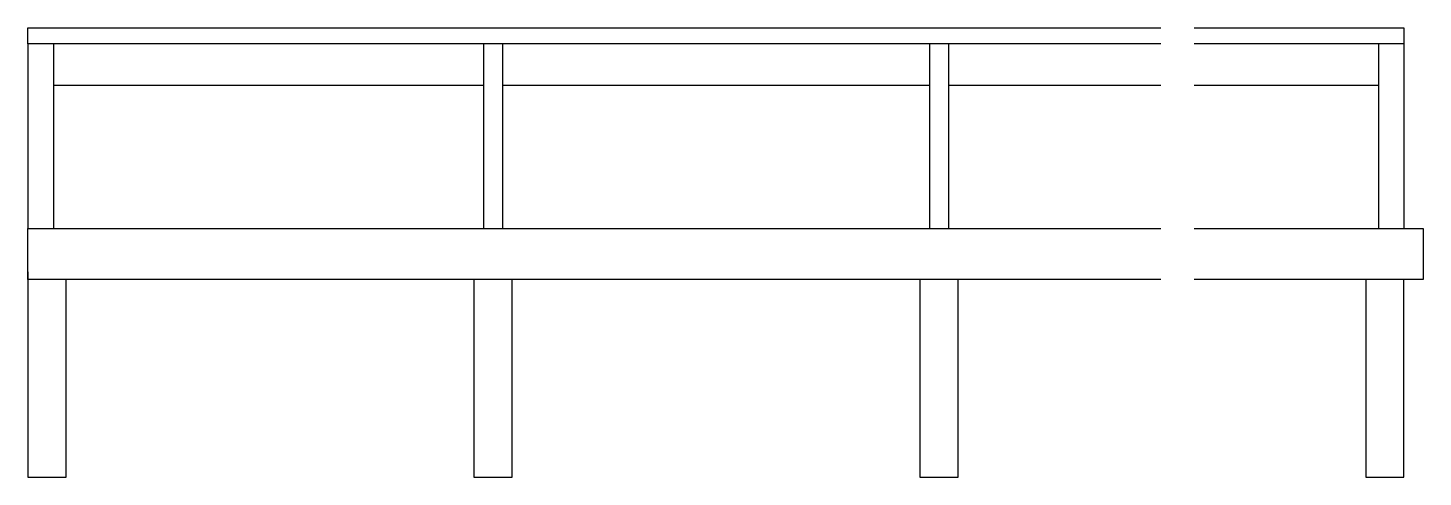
# Model space of a CAD drawing. Extents: x 0 to 4380, y 0 to 1410.
import ezdxf

# ---------------------------------------------------------------- set-up
doc = ezdxf.new("R2010")
doc.units = 0
doc.header["$LTSCALE"] = 80
doc.layers.get('0').update_dxf_attribs({"linetype": 'CONTINUOUS'})

msp = doc.modelspace()

# ---------------------------------------------------------------- linework, layer by layer
at = {"color": 0}
for p, q in [((80, 1230), (1430, 1230)), ((1490, 1230), (2830, 1230)), ((2890, 1230), (3557, 1230)), ((3661.1, 1230), (4240, 1230))]:
    msp.add_line(p, q, dxfattribs=at)
for points in [[(3557, 1360), (0, 1360), (0, 1410), (3557, 1410)], [(3661.1, 1410), (4320, 1410), (4320, 1360), (3661.1, 1360)], [(0, 1360), (0, 780)], [(80, 1360), (80, 780)], [(1430, 1360), (1430, 780)], [(1490, 1360), (1490, 780)], [(2830, 1360), (2830, 780)], [(2890, 1360), (2890, 780)], [(4240, 1360), (4240, 780)], [(4320, 1360), (4320, 780)], [(3557, 620), (0, 620), (0, 780), (3557, 780)], [(3661.1, 780), (4380, 780), (4380, 620), (3661.1, 620)], [(0, 644.4), (0, 0), (120, 0), (120, 620)], [(1400, 620), (1400, 0), (1520, 0), (1520, 620)], [(2800, 620), (2800, 0), (2920, 0), (2920, 620)], [(4200, 620), (4200, 0), (4320, 0), (4320, 620)]]:
    msp.add_lwpolyline(points, dxfattribs=at)

doc.saveas('drawing.dxf')
